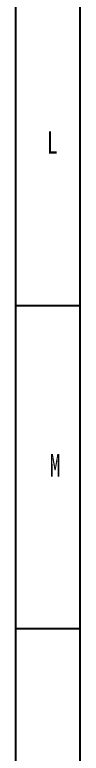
# Model space of a CAD drawing. Header units: millimetres. Extents: x 0 to 1189, y 0 to 841.
# Drawn here: x 1179 to 1189, y 201.2 to 315.5 of the extents above; entities that cross this region are included whole.
import ezdxf

# ---------------------------------------------------------------- set-up
doc = ezdxf.new("R2010")
doc.units = ezdxf.units.MM
doc.layers.add('10', color=7, linetype='Continuous')
doc.layers.add('5', color=7, linetype='Continuous')
doc.styles.add('SLDTEXTSTYLE5', font='TXT', dxfattribs={"width": 0.7})

msp = doc.modelspace()

# ---------------------------------------------------------------- linework, layer by layer
at = {"layer": '5', "color": 7}
msp.add_line((1189, 0), (1189, 841), dxfattribs=at)
at = {"layer": '5', "color": 7, "lineweight": 25}
msp.add_line((1179, 10), (1179, 831.05), dxfattribs=at)
at = {"layer": '5'}
for p, q in [((1189, 270.5), (1179, 270.5)), ((1189, 220.5), (1179, 220.5))]:
    msp.add_line(p, q, dxfattribs=at)

# ---------------------------------------------------------------- texts
at = {"layer": '10', "char_height": 3.5, "attachment_point": 2, "style": 'SLDTEXTSTYLE5'}
for s, insert in [('L', (1184.68, 297.51)), ('M', (1185.1, 247.53))]:
    msp.add_mtext(s, dxfattribs=dict(at, insert=insert))

doc.saveas('drawing.dxf')
